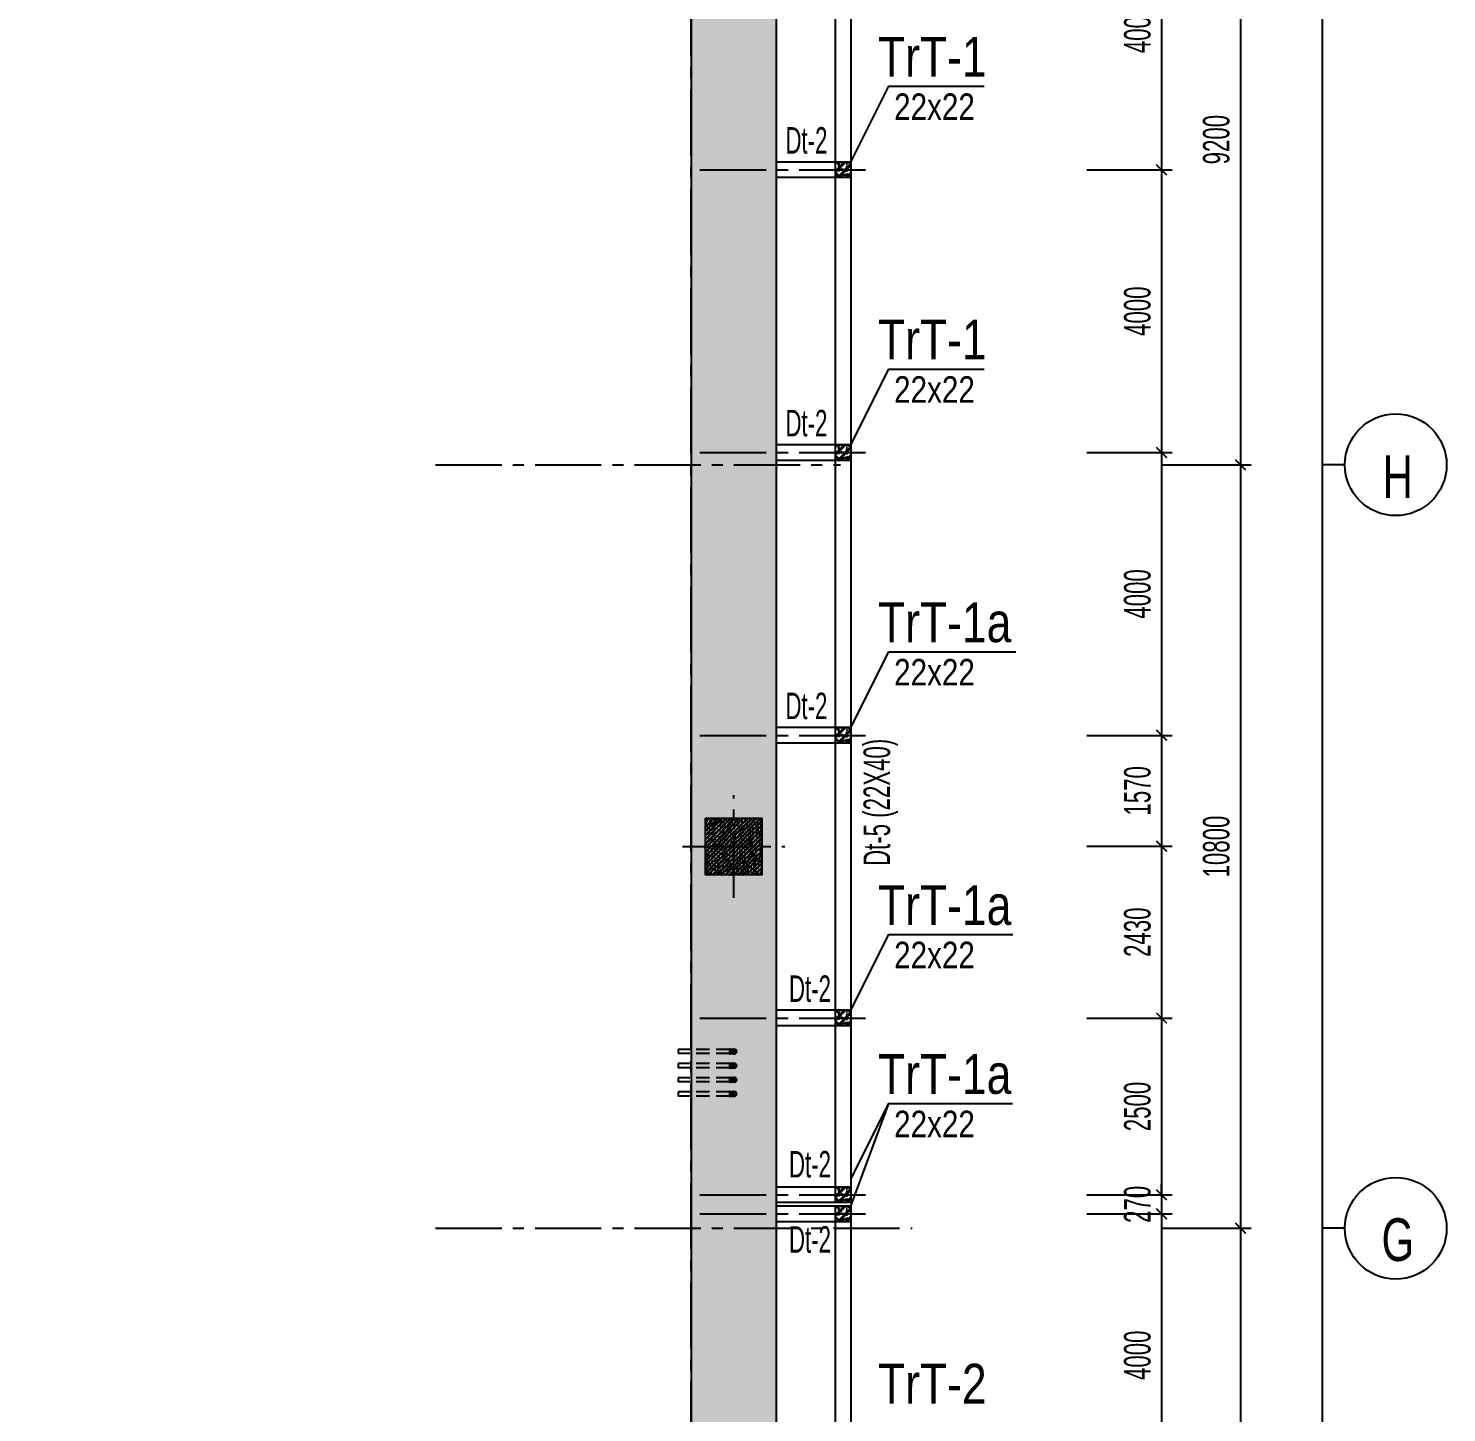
# Model space of a CAD drawing. Extents: x 195594 to 457145, y -254194 to -165094.
# Drawn here: x 266975 to 287031, y -207130 to -187548 of the extents above; entities that cross this region are included whole.
import ezdxf
from ezdxf.enums import TextEntityAlignment as Align

# ---------------------------------------------------------------- set-up
doc = ezdxf.new("R2010")
doc.units = 0
doc.header["$LTSCALE"] = 0.5
doc.header["$MEASUREMENT"] = 0
for name, pattern in [('CENTER2', [1.125, 0.75, -0.125, 0.125, -0.125]), ('CENTERK', [0.64, 0.4, -0.08, 0.08, -0.08]), ('HIDDEN', [0.375, 0.25, -0.125])]:
    doc.linetypes.add(name, pattern=pattern)
doc.layers.get('0').update_dxf_attribs({"linetype": 'CONTINUOUS'})
doc.layers.get('Defpoints').update_dxf_attribs({"linetype": 'CONTINUOUS'})
for name, color, linetype in [('CDC.01.AXIS', 160, 'CENTER2'), ('CDC.02.DIM', 1, 'CONTINUOUS'), ('CDC.03.BORDER', 3, 'CONTINUOUS'), ('CDC.04.HIDDEN', 8, 'HIDDEN'), ('CDC.06.TEXT', 2, 'CONTINUOUS'), ('CDC.10.HATCH', 9, 'CONTINUOUS'), ('CDC.11.NOTE', 8, 'CONTINUOUS'), ('CDC.12.PILE', 7, 'CONTINUOUS')]:
    doc.layers.add(name, color=color, linetype=linetype)
doc.styles.add('ARIAL', font='arial.ttf', dxfattribs={"width": 0.6})
doc.dimstyles.new('150', dxfattribs={"dimscale": 150, "dimtxt": 2.5, "dimasz": 1, "dimexe": 1, "dimexo": 0, "dimgap": 1, "dimtad": 1, "dimdec": 0, "dimdsep": 46, "dimtxsty": 'ARIAL', "dimblk": 'ARCHTICK', "dimcen": 1, "dimdle": 1, "dimclrd": 1, "dimclre": 1, "dimclrt": 2, "dimadec": 0, "dimazin": 0, "dimtfac": 0.00072, "dimtdec": 0, "dimtix": 1, "dimtmove": 2, "dimatfit": 3, "dimldrblk": 'ARCHTICK', "dimfxl": 1, "dimtolj": 1, "dimarcsym": 0})

# ---------------------------------------------------------------- blocks, each defined once
blk = doc.blocks.new('_ARCHTICK')
at = {"color": 0, "linetype": 'ByBlock', "const_width": 0.15}
blk.add_lwpolyline([(-0.5, -0.5), (0.5, 0.5)], dxfattribs=at)
blk = doc.blocks.new('*D216')
at = {"layer": 'CDC.02.DIM', "color": 1, "lineweight": -2, "transparency": 16777216}
for p, q in [((284117, -184372), (284117, -193872)), ((283000, -184522), (284267, -184522)), ((283000, -193722), (284267, -193722))]:
    blk.add_line(p, q, dxfattribs=at)
at = {"layer": 'Defpoints', "color": 0, "transparency": 16777216}
for p in [(283000, -184522), (283000, -193722), (284117, -193722)]:
    blk.add_point(p, dxfattribs=at)
at = {"layer": 'CDC.02.DIM', "color": 1, "lineweight": -2, "transparency": 16777216, "xscale": 150, "yscale": 150, "zscale": 150}
for p, rotation in [((284117, -184522), 90), ((284117, -193722), 270)]:
    blk.add_blockref('_ARCHTICK', p, dxfattribs=dict(at, rotation=rotation))
at = {"layer": 'CDC.02.DIM', "color": 2, "transparency": 16777216, "insert": (283775, -189122), "char_height": 375, "attachment_point": 5, "rotation": 90, "style": 'ARIAL'}
blk.add_mtext('\\A1;9200', dxfattribs=at)
blk = doc.blocks.new('*D217')
at = {"layer": 'CDC.02.DIM', "color": 1, "lineweight": -2, "transparency": 16777216}
for p, q in [((283000, -193722), (284267, -193722)), ((284117, -193572), (284117, -204672)), ((283000, -204522), (284267, -204522))]:
    blk.add_line(p, q, dxfattribs=at)
at = {"layer": 'Defpoints', "color": 0, "transparency": 16777216}
for p in [(283000, -193722), (283000, -204522), (284117, -204522)]:
    blk.add_point(p, dxfattribs=at)
at = {"layer": 'CDC.02.DIM', "color": 1, "lineweight": -2, "transparency": 16777216, "xscale": 150, "yscale": 150, "zscale": 150}
for p, rotation in [((284117, -193722), 90), ((284117, -204522), 270)]:
    blk.add_blockref('_ARCHTICK', p, dxfattribs=dict(at, rotation=rotation))
at = {"layer": 'CDC.02.DIM', "color": 2, "transparency": 16777216, "insert": (283775, -199122), "char_height": 375, "attachment_point": 5, "rotation": 90, "style": 'ARIAL'}
blk.add_mtext('\\A1;10800', dxfattribs=at)
blk = doc.blocks.new('*D218')
at = {"layer": 'CDC.02.DIM', "color": 1, "lineweight": -2, "transparency": 16777216}
for p, q in [((283000, -204522), (284267, -204522)), ((284117, -204372), (284117, -213072)), ((283000, -212922), (284267, -212922))]:
    blk.add_line(p, q, dxfattribs=at)
at = {"layer": 'Defpoints', "color": 0, "transparency": 16777216}
for p in [(283000, -204522), (283000, -212922), (284117, -212922)]:
    blk.add_point(p, dxfattribs=at)
at = {"layer": 'CDC.02.DIM', "color": 1, "lineweight": -2, "transparency": 16777216, "xscale": 150, "yscale": 150, "zscale": 150}
for p, rotation in [((284117, -204522), 90), ((284117, -212922), 270)]:
    blk.add_blockref('_ARCHTICK', p, dxfattribs=dict(at, rotation=rotation))
at = {"layer": 'CDC.02.DIM', "color": 2, "transparency": 16777216, "insert": (283775, -208722), "char_height": 375, "attachment_point": 5, "rotation": 90, "style": 'ARIAL'}
blk.add_mtext('\\A1;8400', dxfattribs=at)
blk = doc.blocks.new('*D221')
at = {"layer": 'CDC.02.DIM', "color": 1, "lineweight": -2, "transparency": 16777216}
for p, q in [((285269, -174472), (285269, -242872)), ((283000, -174622), (285419, -174622)), ((283000, -242722), (285419, -242722))]:
    blk.add_line(p, q, dxfattribs=at)
at = {"layer": 'Defpoints', "color": 0, "transparency": 16777216}
for p in [(283000, -174622), (283000, -242722), (285269, -242722)]:
    blk.add_point(p, dxfattribs=at)
at = {"layer": 'CDC.02.DIM', "color": 1, "lineweight": -2, "transparency": 16777216, "xscale": 150, "yscale": 150, "zscale": 150}
for p, rotation in [((285269, -174622), 90), ((285269, -242722), 270)]:
    blk.add_blockref('_ARCHTICK', p, dxfattribs=dict(at, rotation=rotation))
at = {"layer": 'CDC.02.DIM', "color": 2, "transparency": 16777216, "insert": (284928, -208672), "char_height": 375, "attachment_point": 5, "rotation": 90, "style": 'ARIAL'}
blk.add_mtext('\\A1;68100', dxfattribs=at)
blk = doc.blocks.new('*D271')
at = {"layer": 'CDC.02.DIM', "color": 1, "lineweight": -2, "transparency": 16777216}
for p, q in [((283000, -185399), (283000, -189699)), ((281944, -185549), (283150, -185549)), ((281944, -189549), (283150, -189549))]:
    blk.add_line(p, q, dxfattribs=at)
at = {"layer": 'Defpoints', "color": 0, "transparency": 16777216}
for p in [(281944, -185549), (281944, -189549), (283000, -189549)]:
    blk.add_point(p, dxfattribs=at)
at = {"layer": 'CDC.02.DIM', "color": 1, "lineweight": -2, "transparency": 16777216, "xscale": 150, "yscale": 150, "zscale": 150}
for p, rotation in [((283000, -185549), 90), ((283000, -189549), 270)]:
    blk.add_blockref('_ARCHTICK', p, dxfattribs=dict(at, rotation=rotation))
at = {"layer": 'CDC.02.DIM', "color": 2, "transparency": 16777216, "insert": (282659, -187549), "char_height": 375, "attachment_point": 5, "rotation": 90, "style": 'ARIAL'}
blk.add_mtext('\\A1;4000', dxfattribs=at)
blk = doc.blocks.new('*D272')
at = {"layer": 'CDC.02.DIM', "color": 1, "lineweight": -2, "transparency": 16777216}
for p, q in [((283000, -189399), (283000, -193699)), ((281944, -189549), (283150, -189549)), ((281944, -193549), (283150, -193549))]:
    blk.add_line(p, q, dxfattribs=at)
at = {"layer": 'Defpoints', "color": 0, "transparency": 16777216}
for p in [(281944, -189549), (281944, -193549), (283000, -193549)]:
    blk.add_point(p, dxfattribs=at)
at = {"layer": 'CDC.02.DIM', "color": 1, "lineweight": -2, "transparency": 16777216, "xscale": 150, "yscale": 150, "zscale": 150}
for p, rotation in [((283000, -189549), 90), ((283000, -193549), 270)]:
    blk.add_blockref('_ARCHTICK', p, dxfattribs=dict(at, rotation=rotation))
at = {"layer": 'CDC.02.DIM', "color": 2, "transparency": 16777216, "insert": (282659, -191549), "char_height": 375, "attachment_point": 5, "rotation": 90, "style": 'ARIAL'}
blk.add_mtext('\\A1;4000', dxfattribs=at)
blk = doc.blocks.new('*D273')
at = {"layer": 'CDC.02.DIM', "color": 1, "lineweight": -2, "transparency": 16777216}
for p, q in [((283000, -193399), (283000, -197699)), ((281944, -193549), (283150, -193549)), ((281944, -197549), (283150, -197549))]:
    blk.add_line(p, q, dxfattribs=at)
at = {"layer": 'Defpoints', "color": 0, "transparency": 16777216}
for p in [(281944, -193549), (281944, -197549), (283000, -197549)]:
    blk.add_point(p, dxfattribs=at)
at = {"layer": 'CDC.02.DIM', "color": 1, "lineweight": -2, "transparency": 16777216, "xscale": 150, "yscale": 150, "zscale": 150}
for p, rotation in [((283000, -193549), 90), ((283000, -197549), 270)]:
    blk.add_blockref('_ARCHTICK', p, dxfattribs=dict(at, rotation=rotation))
at = {"layer": 'CDC.02.DIM', "color": 2, "transparency": 16777216, "insert": (282659, -195549), "char_height": 375, "attachment_point": 5, "rotation": 90, "style": 'ARIAL'}
blk.add_mtext('\\A1;4000', dxfattribs=at)
blk = doc.blocks.new('*D274')
at = {"layer": 'CDC.02.DIM', "color": 1, "lineweight": -2, "transparency": 16777216}
for p, q in [((281944, -199119), (283150, -199119)), ((283000, -198969), (283000, -201699)), ((281944, -201549), (283150, -201549))]:
    blk.add_line(p, q, dxfattribs=at)
at = {"layer": 'Defpoints', "color": 0, "transparency": 16777216}
for p in [(281944, -199119), (281944, -201549), (283000, -201549)]:
    blk.add_point(p, dxfattribs=at)
at = {"layer": 'CDC.02.DIM', "color": 1, "lineweight": -2, "transparency": 16777216, "xscale": 150, "yscale": 150, "zscale": 150}
for p, rotation in [((283000, -199119), 90), ((283000, -201549), 270)]:
    blk.add_blockref('_ARCHTICK', p, dxfattribs=dict(at, rotation=rotation))
at = {"layer": 'CDC.02.DIM', "color": 2, "transparency": 16777216, "insert": (282659, -200334), "char_height": 375, "attachment_point": 5, "rotation": 90, "style": 'ARIAL'}
blk.add_mtext('\\A1;2430', dxfattribs=at)
blk = doc.blocks.new('*D275')
at = {"layer": 'CDC.02.DIM', "color": 1, "lineweight": -2, "transparency": 16777216}
for p, q in [((281944, -201549), (283150, -201549)), ((283000, -201399), (283000, -204199)), ((281944, -204049), (283150, -204049))]:
    blk.add_line(p, q, dxfattribs=at)
at = {"layer": 'Defpoints', "color": 0, "transparency": 16777216}
for p in [(281944, -201549), (281944, -204049), (283000, -204049)]:
    blk.add_point(p, dxfattribs=at)
at = {"layer": 'CDC.02.DIM', "color": 1, "lineweight": -2, "transparency": 16777216, "xscale": 150, "yscale": 150, "zscale": 150}
for p, rotation in [((283000, -201549), 90), ((283000, -204049), 270)]:
    blk.add_blockref('_ARCHTICK', p, dxfattribs=dict(at, rotation=rotation))
at = {"layer": 'CDC.02.DIM', "color": 2, "transparency": 16777216, "insert": (282659, -202799), "char_height": 375, "attachment_point": 5, "rotation": 90, "style": 'ARIAL'}
blk.add_mtext('\\A1;2500', dxfattribs=at)
blk = doc.blocks.new('*D276')
at = {"layer": 'CDC.02.DIM', "color": 1, "lineweight": -2, "transparency": 16777216}
for p, q in [((283000, -204049), (283000, -203899)), ((281944, -204049), (283150, -204049)), ((283000, -204049), (283000, -204319)), ((281944, -204319), (283150, -204319)), ((283000, -204319), (283000, -204469))]:
    blk.add_line(p, q, dxfattribs=at)
at = {"layer": 'Defpoints', "color": 0, "transparency": 16777216}
for p in [(281944, -204049), (281944, -204319), (283000, -204319)]:
    blk.add_point(p, dxfattribs=at)
at = {"layer": 'CDC.02.DIM', "color": 1, "lineweight": -2, "transparency": 16777216, "xscale": 150, "yscale": 150, "zscale": 150}
for p, rotation in [((283000, -204049), 270), ((283000, -204319), 90)]:
    blk.add_blockref('_ARCHTICK', p, dxfattribs=dict(at, rotation=rotation))
at = {"layer": 'CDC.02.DIM', "color": 2, "transparency": 16777216, "insert": (282659, -204184), "char_height": 375, "attachment_point": 5, "rotation": 90, "style": 'ARIAL'}
blk.add_mtext('\\A1;270', dxfattribs=at)
blk = doc.blocks.new('*D277')
at = {"layer": 'CDC.02.DIM', "color": 1, "lineweight": -2, "transparency": 16777216}
for p, q in [((283000, -204169), (283000, -208469)), ((281944, -204319), (283150, -204319)), ((281944, -208319), (283150, -208319))]:
    blk.add_line(p, q, dxfattribs=at)
at = {"layer": 'Defpoints', "color": 0, "transparency": 16777216}
for p in [(281944, -204319), (281944, -208319), (283000, -208319)]:
    blk.add_point(p, dxfattribs=at)
at = {"layer": 'CDC.02.DIM', "color": 1, "lineweight": -2, "transparency": 16777216, "xscale": 150, "yscale": 150, "zscale": 150}
for p, rotation in [((283000, -204319), 90), ((283000, -208319), 270)]:
    blk.add_blockref('_ARCHTICK', p, dxfattribs=dict(at, rotation=rotation))
at = {"layer": 'CDC.02.DIM', "color": 2, "transparency": 16777216, "insert": (282659, -206319), "char_height": 375, "attachment_point": 5, "rotation": 90, "style": 'ARIAL'}
blk.add_mtext('\\A1;4000', dxfattribs=at)
blk = doc.blocks.new('*D283')
at = {"layer": 'CDC.02.DIM', "color": 1, "lineweight": -2, "transparency": 16777216}
for p, q in [((281944, -197549), (283150, -197549)), ((283000, -197399), (283000, -199269)), ((281944, -199119), (283150, -199119))]:
    blk.add_line(p, q, dxfattribs=at)
at = {"layer": 'Defpoints', "color": 0, "transparency": 16777216}
for p in [(281944, -197549), (281944, -199119), (283000, -199119)]:
    blk.add_point(p, dxfattribs=at)
at = {"layer": 'CDC.02.DIM', "color": 1, "lineweight": -2, "transparency": 16777216, "xscale": 150, "yscale": 150, "zscale": 150}
for p, rotation in [((283000, -197549), 90), ((283000, -199119), 270)]:
    blk.add_blockref('_ARCHTICK', p, dxfattribs=dict(at, rotation=rotation))
at = {"layer": 'CDC.02.DIM', "color": 2, "transparency": 16777216, "insert": (282659, -198334), "char_height": 375, "attachment_point": 5, "rotation": 90, "style": 'ARIAL'}
blk.add_mtext('\\A1;1570', dxfattribs=at)
blk = doc.blocks.new('MCONG-32')
at = {"linetype": 'ByBlock'}
h = blk.add_hatch(dxfattribs=at)
h.set_pattern_fill('_USER', color=8, scale=9.44863, angle=225, style=0, pattern_type=0)
h.set_pattern_definition([(225, (-209.828, -366.667), (6.6812, -6.6812), [])])
edge = h.paths.add_edge_path(flags=17)
edge.add_arc((-10, -4), 11.2, 21.8085, 160.7291, ccw=False)
edge.add_arc((10, 4), 11.3, 201.8085, 338.1915)
edge = h.paths.add_edge_path()
edge.add_arc((10, 4), 11.3, 201.8085, 338.1915)
edge.add_arc((0, 0), 21, 0, 181.2688)
edge.add_arc((-10, -4), 11.2, 21.8085, 160.7291, ccw=False)
at = {"color": 7, "linetype": 'ByBlock'}
blk.add_lwpolyline([(-21, 0, -0.693211), (0, 0, 0.676942), (21, 0, 1.477231)], format="xyb", dxfattribs=at)
at = {"linetype": 'ByBlock'}
blk.add_circle((0, 0), 21, dxfattribs=at)
blk = doc.blocks.new('BsEl_32S')
at = {"color": 8, "linetype": 'CENTERK', "ltscale": 0.1}
blk.add_line((23, 0), (46, 0), dxfattribs=at)
at = {"color": 0, "linetype": 'ByBlock'}
for p, q in [((29, 21), (29, 21)), ((29, -21), (29, -21))]:
    blk.add_line(p, q, dxfattribs=at)
blk.add_lwpolyline([(9, 21), (36, 21), (38, 23), (46, 23), (46, -23), (38, -23), (36, -21), (9, -21)], dxfattribs=at)
at = {"color": 8, "linetype": 'ByBlock'}
blk.add_lwpolyline([(36, -21), (36, 21)], dxfattribs=at)
at = {"color": 7, "linetype": 'ByBlock'}
blk.add_lwpolyline([(38, 23), (38, -23)], dxfattribs=at)
at = {"color": 0, "linetype": 'ByBlock'}
blk.add_circle((0, 0), 23, dxfattribs=at)

msp = doc.modelspace()

# ---------------------------------------------------------------- hatches: boundary and pattern name
at = {"layer": 'CDC.10.HATCH'}
h = msp.add_hatch(dxfattribs=at)
h.set_pattern_fill('SACNCR', color=256, scale=3000, style=0)
h.set_pattern_definition([(45, (-129959.83, -226413.84), (-198.87378, 198.87378), []), (45, (-129760.96, -226413.84), (-198.87378, 198.87378), [0, -281.25])])
h.paths.add_polyline_path([(276349.4, -175822), (276349.4, -223122), (266049.9, -223122), (266049.9, -212322), (223047.4, -212322), (223047.4, -223122), (218449.9, -223122), (212749.4, -223122), (212749.4, -175822)], flags=16)
h.paths.add_polyline_path([(276549.4, -199522), (276549.4, -198722), (277349.4, -198722), (277349.4, -199522)])
h.paths.add_polyline_path([(276799.4, -184522), (277099.4, -184522), (277099.4, -184822), (276799.4, -184822)])
h.paths.add_polyline_path([(229481, -212322), (229481, -213522), (229959.4, -213522), (229959.4, -212322), (230249.4, -212322), (230249.4, -213522), (264849.9, -213522), (264849.9, -223122), (264148.9, -223122), (264148.9, -224322), (277549.4, -224322), (277549.4, -174622), (211549.4, -174622), (211549.4, -224322), (224949.9, -224322), (224949.9, -223122), (224247.4, -223122), (224247.4, -213522), (229216, -213522), (229216, -212322)])
h = msp.add_hatch(dxfattribs=at)
h.set_pattern_fill('1BETONG2-BOP', color=256, scale=20, style=0, pattern_type=2)
h.set_pattern_definition([(130, (618468.77, -193180.3), (-143.452037, -12.550427), [15, -165]), (185, (618468.77, -193180.3), (27.750267, 150.438427), [12, -132]), (79.5486, (618456.81, -193181.35), (-115.701876, 137.88791), [12.74804, -140.22842]), (133.8158, (618468.77, -193140.3), (-213.44821, -33.1038), [22.5, -247.5]), (83.3644, (618450.98, -193143.06), (-186.93254, 194.82357), [19.12206, -210.3426]), (188.8158, (618468.77, -193140.3), (-186.93239, 194.82372), [18, -198]), (159, (618448.77, -193150.3), (-119.38141, -80.52378), [15, -165]), (314, (618448.77, -193150.3), (-134.376424, -73.10796), [12, -132]), (108.5486, (618438.82, -193157.01), (-168.044526, 64.5061), [12.74804, -140.22842]), (112.5, (618468.765, -193180.304), (31.183237, 58.874892), [0, -130.4, 0, -134, 0, -132.5]), (175.5, (618468.765, -193180.304), (-56.670185, 76.020638), [0, -76.4, 0, -127.4, 0, -50.5]), (212.5, (618513.365, -193180.304), (-106.764487, -4.510974), [0, -50, 0, -156, 0, -207]), (222.5, (618533.365, -193180.3), (-116.637234, 20.020996), [0, -65, 0, -103.6, 0, -147]), (225, (618468.765, -193180.3), (-60.104076, 60.104076), []), (225, (618468.765, -193155.8), (-60.104076, 60.104076), [])])
h.paths.add_polyline_path([(278387.9, -189439), (278607.9, -189439), (278607.9, -189659), (278387.9, -189659)])
h = msp.add_hatch(dxfattribs=at)
h.set_pattern_fill('1BETONG2-BOP', color=256, scale=20, style=0, pattern_type=2)
h.set_pattern_definition([(130, (618468.77, -197180.3), (-143.452037, -12.550427), [15, -165]), (185, (618468.77, -197180.3), (27.750267, 150.438427), [12, -132]), (79.5486, (618456.81, -197181.35), (-115.701876, 137.88791), [12.74804, -140.22842]), (133.8158, (618468.77, -197140.3), (-213.44821, -33.1038), [22.5, -247.5]), (83.3644, (618450.98, -197143.06), (-186.93254, 194.82357), [19.12206, -210.3426]), (188.8158, (618468.77, -197140.3), (-186.93239, 194.82372), [18, -198]), (159, (618448.77, -197150.3), (-119.38141, -80.52378), [15, -165]), (314, (618448.77, -197150.3), (-134.376424, -73.10796), [12, -132]), (108.5486, (618438.82, -197157.01), (-168.044526, 64.5061), [12.74804, -140.22842]), (112.5, (618468.765, -197180.304), (31.183237, 58.874892), [0, -130.4, 0, -134, 0, -132.5]), (175.5, (618468.765, -197180.304), (-56.670185, 76.020638), [0, -76.4, 0, -127.4, 0, -50.5]), (212.5, (618513.365, -197180.304), (-106.764487, -4.510974), [0, -50, 0, -156, 0, -207]), (222.5, (618533.365, -197180.3), (-116.637234, 20.020996), [0, -65, 0, -103.6, 0, -147]), (225, (618468.765, -197180.3), (-60.104076, 60.104076), []), (225, (618468.765, -197155.8), (-60.104076, 60.104076), [])])
h.paths.add_polyline_path([(278387.9, -193439), (278607.9, -193439), (278607.9, -193659), (278387.9, -193659)])
h = msp.add_hatch(dxfattribs=at)
h.set_pattern_fill('1BETONG2-BOP', color=256, scale=20, style=0, pattern_type=2)
h.set_pattern_definition([(130, (618468.77, -201180.3), (-143.452037, -12.550427), [15, -165]), (185, (618468.77, -201180.3), (27.750267, 150.438427), [12, -132]), (79.5486, (618456.81, -201181.35), (-115.701876, 137.88791), [12.74804, -140.22842]), (133.8158, (618468.77, -201140.3), (-213.44821, -33.1038), [22.5, -247.5]), (83.3644, (618450.98, -201143.06), (-186.93254, 194.82357), [19.12206, -210.3426]), (188.8158, (618468.77, -201140.3), (-186.93239, 194.82372), [18, -198]), (159, (618448.77, -201150.3), (-119.38141, -80.52378), [15, -165]), (314, (618448.77, -201150.3), (-134.376424, -73.10796), [12, -132]), (108.5486, (618438.82, -201157.01), (-168.044526, 64.5061), [12.74804, -140.22842]), (112.5, (618468.765, -201180.304), (31.183237, 58.874892), [0, -130.4, 0, -134, 0, -132.5]), (175.5, (618468.765, -201180.304), (-56.670185, 76.020638), [0, -76.4, 0, -127.4, 0, -50.5]), (212.5, (618513.365, -201180.304), (-106.764487, -4.510974), [0, -50, 0, -156, 0, -207]), (222.5, (618533.365, -201180.3), (-116.637234, 20.020996), [0, -65, 0, -103.6, 0, -147]), (225, (618468.765, -201180.3), (-60.104076, 60.104076), []), (225, (618468.765, -201155.8), (-60.104076, 60.104076), [])])
h.paths.add_polyline_path([(278387.9, -197439), (278607.9, -197439), (278607.9, -197659), (278387.9, -197659)])
h = msp.add_hatch(dxfattribs=at)
h.set_pattern_fill('1BETONG2-BOP', color=256, scale=10, angle=90, style=0, pattern_type=2)
h.set_pattern_definition([(140, (-127756.355, -227742.043), (6.2752135, 71.726018), [7.5, -82.5]), (85, (-127756.355, -227742.04), (-75.219213, -13.875133), [6, -66]), (190.4514, (-127755.83, -227736.066), (-68.943954, 57.850938), [6.374019, -70.114211]), (136.1842, (-127776.355, -227742.04), (16.551901, 106.724105), [11.25, -123.75]), (186.6356, (-127774.98, -227733.15), (-97.411787, 93.46627), [9.56103, -105.1713]), (81.1842, (-127776.36, -227742.04), (-97.41186, 93.466195), [9, -99]), (111, (-127771.355, -227732.043), (40.261889, 59.690705), [7.5, -82.5]), (316, (-127771.355, -227732.04), (36.553981, 67.188212), [6, -66]), (161.4514, (-127768, -227727.07), (-32.25305, 84.022263), [6.374019, -70.114211]), (157.5, (-127756.355, -227742.043), (-29.4374462, -15.5916183), [0, -65.2, 0, -67, 0, -66.25]), (94.5, (-127756.355, -227742.043), (-38.010319, 28.3350924), [0, -38.2, 0, -63.7, 0, -25.25]), (57.5, (-127756.355, -227764.343), (2.2554872, 53.3822436), [0, -25, 0, -78, 0, -103.5]), (47.5, (-127756.355, -227774.343), (-10.010498, 58.318617), [0, -32.5, 0, -51.8, 0, -73.5]), (45, (-127756.355, -227742.043), (-30.052038, 30.052038), []), (45, (-127768.605, -227742.043), (-30.052038, 30.052038), [])])
h.paths.add_polyline_path([(276949.4, -198722), (276549.4, -198722), (276549.4, -199122), (276949.4, -199122)])
h.paths.add_polyline_path([(277349.4, -198722), (276949.4, -198722), (276949.4, -199122), (277349.4, -199122)])
h.paths.add_polyline_path([(277349.4, -199122), (276949.4, -199122), (276949.4, -199522), (277349.4, -199522)])
h.paths.add_polyline_path([(276949.4, -199122), (276549.4, -199122), (276549.4, -199522), (276949.4, -199522)])
h = msp.add_hatch(dxfattribs=at)
h.set_pattern_fill('1BETONG2-BOP', color=256, scale=20, style=0, pattern_type=2)
h.set_pattern_definition([(130, (618468.77, -205180.3), (-143.452037, -12.550427), [15, -165]), (185, (618468.77, -205180.3), (27.750267, 150.438427), [12, -132]), (79.5486, (618456.81, -205181.35), (-115.701876, 137.88791), [12.74804, -140.22842]), (133.8158, (618468.77, -205140.3), (-213.44821, -33.1038), [22.5, -247.5]), (83.3644, (618450.98, -205143.06), (-186.93254, 194.82357), [19.12206, -210.3426]), (188.8158, (618468.77, -205140.3), (-186.93239, 194.82372), [18, -198]), (159, (618448.77, -205150.3), (-119.38141, -80.52378), [15, -165]), (314, (618448.77, -205150.3), (-134.376424, -73.10796), [12, -132]), (108.5486, (618438.82, -205157.01), (-168.044526, 64.5061), [12.74804, -140.22842]), (112.5, (618468.765, -205180.304), (31.183237, 58.874892), [0, -130.4, 0, -134, 0, -132.5]), (175.5, (618468.765, -205180.304), (-56.670185, 76.020638), [0, -76.4, 0, -127.4, 0, -50.5]), (212.5, (618513.365, -205180.304), (-106.764487, -4.510974), [0, -50, 0, -156, 0, -207]), (222.5, (618533.365, -205180.3), (-116.637234, 20.020996), [0, -65, 0, -103.6, 0, -147]), (225, (618468.765, -205180.3), (-60.104076, 60.104076), []), (225, (618468.765, -205155.8), (-60.104076, 60.104076), [])])
h.paths.add_polyline_path([(278387.9, -201439), (278607.9, -201439), (278607.9, -201659), (278387.9, -201659)])
h = msp.add_hatch(dxfattribs=at)
h.set_pattern_fill('1BETONG2-BOP', color=256, scale=20, style=0, pattern_type=2)
h.set_pattern_definition([(130, (618468.77, -207680.3), (-143.452037, -12.550427), [15, -165]), (185, (618468.77, -207680.3), (27.750267, 150.438427), [12, -132]), (79.5486, (618456.81, -207681.35), (-115.701876, 137.88791), [12.74804, -140.22842]), (133.8158, (618468.77, -207640.3), (-213.44821, -33.1038), [22.5, -247.5]), (83.3644, (618450.98, -207643.06), (-186.93254, 194.82357), [19.12206, -210.3426]), (188.8158, (618468.77, -207640.3), (-186.93239, 194.82372), [18, -198]), (159, (618448.77, -207650.3), (-119.38141, -80.52378), [15, -165]), (314, (618448.77, -207650.3), (-134.376424, -73.10796), [12, -132]), (108.5486, (618438.82, -207657.01), (-168.044526, 64.5061), [12.74804, -140.22842]), (112.5, (618468.765, -207680.304), (31.183237, 58.874892), [0, -130.4, 0, -134, 0, -132.5]), (175.5, (618468.765, -207680.304), (-56.670185, 76.020638), [0, -76.4, 0, -127.4, 0, -50.5]), (212.5, (618513.365, -207680.304), (-106.764487, -4.510974), [0, -50, 0, -156, 0, -207]), (222.5, (618533.365, -207680.3), (-116.637234, 20.020996), [0, -65, 0, -103.6, 0, -147]), (225, (618468.765, -207680.3), (-60.104076, 60.104076), []), (225, (618468.765, -207655.8), (-60.104076, 60.104076), [])])
h.paths.add_polyline_path([(278387.9, -203939), (278607.9, -203939), (278607.9, -204159), (278387.9, -204159)])
h = msp.add_hatch(dxfattribs=at)
h.set_pattern_fill('1BETONG2-BOP', color=256, scale=20, style=0, pattern_type=2)
h.set_pattern_definition([(130, (618468.77, -207950.3), (-143.452037, -12.550427), [15, -165]), (185, (618468.77, -207950.3), (27.750267, 150.438427), [12, -132]), (79.5486, (618456.81, -207951.35), (-115.701876, 137.88791), [12.74804, -140.22842]), (133.8158, (618468.77, -207910.3), (-213.44821, -33.1038), [22.5, -247.5]), (83.3644, (618450.98, -207913.06), (-186.93254, 194.82357), [19.12206, -210.3426]), (188.8158, (618468.77, -207910.3), (-186.93239, 194.82372), [18, -198]), (159, (618448.77, -207920.3), (-119.38141, -80.52378), [15, -165]), (314, (618448.77, -207920.3), (-134.376424, -73.10796), [12, -132]), (108.5486, (618438.82, -207927.01), (-168.044526, 64.5061), [12.74804, -140.22842]), (112.5, (618468.765, -207950.304), (31.183237, 58.874892), [0, -130.4, 0, -134, 0, -132.5]), (175.5, (618468.765, -207950.304), (-56.670185, 76.020638), [0, -76.4, 0, -127.4, 0, -50.5]), (212.5, (618513.365, -207950.304), (-106.764487, -4.510974), [0, -50, 0, -156, 0, -207]), (222.5, (618533.365, -207950.3), (-116.637234, 20.020996), [0, -65, 0, -103.6, 0, -147]), (225, (618468.765, -207950.3), (-60.104076, 60.104076), []), (225, (618468.765, -207925.8), (-60.104076, 60.104076), [])])
h.paths.add_polyline_path([(278387.9, -204209), (278607.9, -204209), (278607.9, -204429), (278387.9, -204429)])

# ---------------------------------------------------------------- linework, layer by layer
at = {"color": 7}
for centre in [(276955.6, -202022), (276955.6, -202222), (276955.6, -202422), (276955.6, -202622)]:
    msp.add_circle(centre, 33, dxfattribs=at)
at = {"layer": 'CDC.01.AXIS', "ltscale": 2500}
for p, q in [((276349.4, -228723), (276349.4, -174322.5)), ((276469.9, -189549), (278830.1, -189549)), ((272733.5, -193722), (278460.8, -193722)), ((276469.9, -193549), (278830.1, -193549)), ((276469.9, -197549), (278830.1, -197549)), ((276949.4, -199846.6), (276949.4, -198397.4)), ((276224.8, -199122), (277674, -199122)), ((276469.9, -201549), (278830.1, -201549)), ((276469.9, -204049), (278830.1, -204049)), ((276469.9, -204319), (278830.1, -204319)), ((272733.5, -204522), (279473.3, -204522))]:
    msp.add_line(p, q, dxfattribs=at)
at = {"layer": 'CDC.03.BORDER'}
for p, q in [((278607.9, -173439), (278607.9, -204159)), ((278387.9, -189439), (277549.4, -189439)), ((278607.9, -189439), (278387.9, -189439)), ((278387.9, -189659), (277549.4, -189659)), ((278387.9, -193439), (277549.4, -193439)), ((278607.9, -193439), (278387.9, -193439)), ((278387.9, -193659), (277549.4, -193659)), ((278387.9, -197439), (277549.4, -197439)), ((278607.9, -197439), (278387.9, -197439)), ((278387.9, -197659), (277549.4, -197659)), ((278387.9, -201439), (277549.4, -201439)), ((278607.9, -201439), (278387.9, -201439)), ((278387.9, -201659), (277549.4, -201659)), ((278607.9, -203939), (277549.4, -203939)), ((278607.9, -203939), (278387.9, -203939)), ((278607.9, -204159), (277549.4, -204159)), ((278607.9, -204209), (277549.4, -204209)), ((278607.9, -204209), (278387.9, -204209)), ((278607.9, -204209), (278607.9, -224322)), ((278607.9, -204429), (277549.4, -204429))]:
    msp.add_line(p, q, dxfattribs=at)
for points in [[(278387.9, -204159), (278387.9, -174842)], [(276549.4, -198722), (277349.4, -198722), (277349.4, -199522), (276549.4, -199522), (276549.4, -198722)], [(278387.9, -224102), (278387.9, -204209)]]:
    msp.add_lwpolyline(points, dxfattribs=at)
for points in [[(278607.9, -189659), (278387.9, -189659), (278387.9, -189439), (278607.9, -189439)], [(278607.9, -193659), (278387.9, -193659), (278387.9, -193439), (278607.9, -193439)], [(278607.9, -197659), (278387.9, -197659), (278387.9, -197439), (278607.9, -197439)], [(278607.9, -201659), (278387.9, -201659), (278387.9, -201439), (278607.9, -201439)], [(278607.9, -204159), (278387.9, -204159), (278387.9, -203939), (278607.9, -203939)], [(278607.9, -204429), (278387.9, -204429), (278387.9, -204209), (278607.9, -204209)]]:
    msp.add_lwpolyline(points, close=True, dxfattribs=at)
at = {"layer": 'CDC.04.HIDDEN', "ltscale": 1500}
for p, q in [((276889.7, -201991.9), (276165.1, -201991.9)), ((276165.1, -201991.9), (276165.1, -202052.1)), ((276889.7, -202052.1), (276165.1, -202052.1)), ((276889.7, -202191.9), (276165.1, -202191.9)), ((276165.1, -202191.9), (276165.1, -202252.1)), ((276889.7, -202252.1), (276165.1, -202252.1)), ((276889.7, -202391.9), (276165.1, -202391.9)), ((276165.1, -202391.9), (276165.1, -202452.1)), ((276889.7, -202452.1), (276165.1, -202452.1)), ((276889.7, -202591.9), (276165.1, -202591.9)), ((276165.1, -202591.9), (276165.1, -202652.1)), ((276889.7, -202652.1), (276165.1, -202652.1))]:
    msp.add_line(p, q, dxfattribs=at)
at = {"layer": 'CDC.10.HATCH'}
for points in [[(211549.4, -224322), (211549.4, -174622), (277549.4, -174622), (277549.4, -224322), (265949.9, -224322)], [(218449.9, -223122), (212749.4, -223122), (212749.4, -175822), (276349.4, -175822), (276349.4, -223122), (266049.9, -223122), (266049.9, -212322), (223047.4, -212322), (223047.4, -223122), (218449.9, -223122)]]:
    msp.add_lwpolyline(points, dxfattribs=at)
at = {"layer": 'CDC.11.NOTE'}
for p, q in [((285592.6, -193722), (285269.5, -193722)), ((285592.6, -204522), (285269.5, -204522))]:
    msp.add_line(p, q, dxfattribs=at)
for points in [[(278607.9, -189439), (279144.5, -188367.3), (280490.4, -188367.3)], [(278607.9, -193439), (279144.5, -192367.3), (280490.4, -192367.3)], [(278607.9, -197439), (279144.5, -196367.3), (280941.4, -196367.3)], [(278607.9, -201439), (279144.5, -200367.3), (280895.1, -200367.3)], [(278607.9, -203829), (279144.5, -202757.3), (280890, -202757.3)], [(278607.9, -204209), (279144.5, -202757.3), (280890, -202757.3)]]:
    msp.add_lwpolyline(points, dxfattribs=at)
for centre in [(286311.9, -193722), (286311.9, -204522)]:
    msp.add_circle(centre, 719.3, dxfattribs=at)

# ---------------------------------------------------------------- block references
at = {"layer": 'CDC.12.PILE', "lineweight": 13, "xscale": -1.433349259197712, "yscale": 1.433349259197712, "zscale": 1.433349259436216}
for p in [(276955.6, -202022), (276955.6, -202222), (276955.6, -202422), (276955.6, -202622)]:
    msp.add_blockref('BsEl_32S', p, dxfattribs=at)
at = {"layer": 'CDC.12.PILE', "lineweight": 13, "xscale": -1.433349259197712, "yscale": 1.433349259197712, "zscale": 1.433349259436216, "rotation": 90}
for p in [(276955.6, -202022), (276955.6, -202222), (276955.6, -202422), (276955.6, -202622)]:
    msp.add_blockref('MCONG-32', p, dxfattribs=at)

# ---------------------------------------------------------------- texts
at = {"layer": 'CDC.06.TEXT', "style": 'ARIAL'}
for s, height, width, p in [('TrT-1', 562.5, 0.8, (278990.2, -187950.1)), ('Dt-2', 375, 0.6, (277680.8, -189132.4)), ('TrT-1', 562.5, 0.8, (278990.2, -191950.1)), ('Dt-2', 375, 0.6, (277680.8, -193132.4)), ('TrT-1a', 562.5, 0.8, (278990.2, -195950.1)), ('Dt-2', 375, 0.6, (277680.8, -197132.4)), ('TrT-1a', 562.5, 0.8, (278990.2, -199950.1)), ('Dt-2', 375, 0.6, (277731, -201132.4)), ('TrT-1a', 562.5, 0.8, (278990.2, -202340.1)), ('Dt-2', 375, 0.6, (277731, -203616.3)), ('Dt-2', 375, 0.6, (277731, -204680.4)), ('TrT-2', 562.5, 0.8, (278990.2, -206720.1))]:
    msp.add_text(s, height=height, dxfattribs=dict(at, width=width)).set_placement(p, align=Align.MIDDLE_LEFT)
at = {"layer": 'CDC.06.TEXT', "style": 'ARIAL', "width": 0.8}
for p in [(279788.6, -188656.3), (279788.6, -192656.3), (279788.6, -196656.3), (279788.6, -200656.3), (279788.6, -203046.3)]:
    msp.add_text('22x22', height=375, dxfattribs=at).set_placement(p, align=Align.MIDDLE_CENTER)
at = {"layer": 'CDC.06.TEXT', "style": 'ARIAL', "width": 0.6}
msp.add_text('Dt-5 (22X40)', height=375, rotation=90, dxfattribs=at).set_placement((278972.8, -199396.7), align=Align.MIDDLE_LEFT)
at = {"layer": 'CDC.06.TEXT', "char_height": 602.851, "width": 560.217, "attachment_point": 8, "line_spacing_factor": 0.938532}
for s, insert in [('{\\fArial|b0|i0|c0|p34;\\W0.7;H}', (286340.4, -194193)), ('{\\fArial|b0|i0|c0|p34;\\W0.7;G}', (286340.4, -204993))]:
    msp.add_mtext(s, dxfattribs=dict(at, insert=insert))

# ---------------------------------------------------------------- dimensions: what is measured, and where the dimension line sits
at = {"layer": 'CDC.02.DIM'}
for base, p1, p2, picture, middle in [((285269.5, -242722), (283000.3, -174622), (283000.3, -242722), '*D221', (284928, -208672)), ((284116.9, -193722), (283000.3, -184522), (283000.3, -193722), '*D216', (283775.5, -189122)), ((283000.3, -189549), (281944.4, -185549), (281944.4, -189549), '*D271', (282658.8, -187549)), ((283000.3, -193549), (281944.4, -189549), (281944.4, -193549), '*D272', (282658.8, -191549)), ((283000.3, -197549), (281944.4, -193549), (281944.4, -197549), '*D273', (282658.8, -195549)), ((284116.9, -204522), (283000.3, -193722), (283000.3, -204522), '*D217', (283775.5, -199122)), ((283000.3, -199119), (281944.4, -197549), (281944.4, -199119), '*D283', (282658.8, -198334)), ((283000.3, -201549), (281944.4, -199119), (281944.4, -201549), '*D274', (282658.7, -200334)), ((283000.3, -204049), (281944.4, -201549), (281944.4, -204049), '*D275', (282658.8, -202799)), ((283000.3, -204319), (281944.4, -204049), (281944.4, -204319), '*D276', (282658.8, -204184)), ((283000.3, -208319), (281944.4, -204319), (281944.4, -208319), '*D277', (282658.8, -206319)), ((284116.9, -212922), (283000.3, -204522), (283000.3, -212922), '*D218', (283775.5, -208722))]:
    dim = msp.add_linear_dim(base=base, p1=p1, p2=p2, angle=90, dimstyle='150', dxfattribs=at)
    dim.commit()
    dim.dimension.update_dxf_attribs({"geometry": picture, "text_midpoint": middle})

doc.saveas('drawing.dxf')
